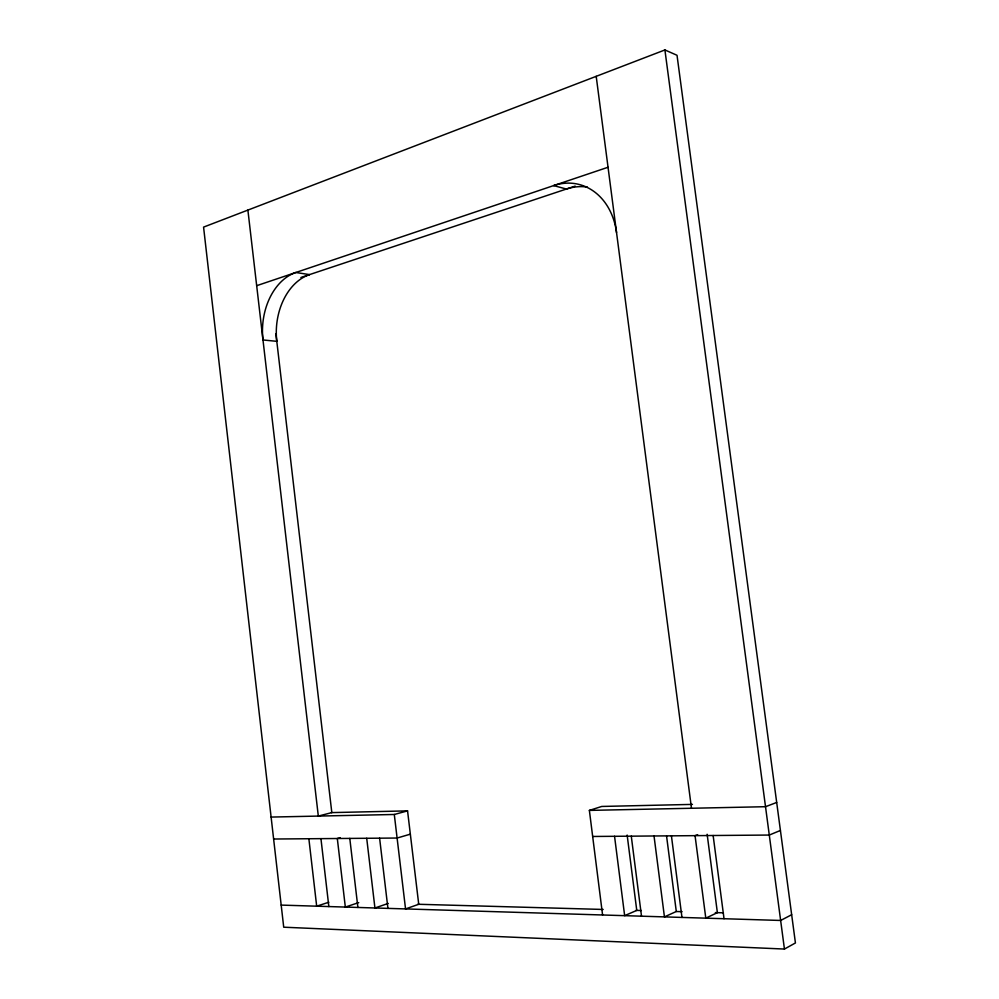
<?xml version="1.0" encoding="UTF-8"?>
<svg xmlns="http://www.w3.org/2000/svg" width="999" height="999" viewBox="0 0 999 999"><rect width="100%" height="100%" fill="white"/><g stroke="black" fill="none" stroke-linecap="round" stroke-linejoin="round"><path stroke-width="1.5" d="M784.44 949.05L795.429 942.956L677.022 55.282L664.909 49.95L203.571 227.11L283.716 927.197L784.44 949.05L664.909 49.95M791.67 914.734L780.644 920.466L281.181 905.094M682.105 911.675L676.298 911.513L664.435 916.882L654.02 835.976M780.419 830.456L769.292 835.052L592.657 836.475M697.652 834.664L695.054 835.651L705.794 918.156L717.382 912.661L707.142 834.265M776.685 802.472L765.521 806.705L589.373 810.401L602.584 914.984M388.224 903.433L374.925 907.979L366.708 838.273M256.681 285.689L608.041 167.258M300.899 277.485L575.174 186.114M358.716 902.609L345.329 907.067L337.312 838.511L340.297 837.674M328.796 902.247L316.683 906.193L308.866 838.735M589.373 810.401L601.735 806.455L692.444 804.395M410.352 834.165L397.103 838.036L273.614 839.023M394.293 814.485L407.555 810.876L418.731 904.282L405.544 908.928L394.293 814.485L271.104 817.07M331.356 812.612L407.555 810.876M417.794 904.257L603.171 909.452M635.888 910.376L641.333 910.526M715.334 912.599L723.413 912.824M713.136 835.501L724.025 918.718M596.203 76.336L691.483 808.266M671.415 835.838L681.967 917.432M666.583 836.213L676.298 911.513M631.281 836.163L641.508 916.183M627.147 835.064L636.763 910.401L624.65 915.658L614.547 836.288M379.608 838.173L387.924 908.378M349.787 838.411L357.892 907.454M275.899 333.654L331.818 812.599L318.319 816.083L247.889 210.09M320.941 838.648L328.846 906.568M616.545 232.592A66.421 53.222 -77.2 0 0 553.646 185.589L566.408 189.036A65.634 52.922 -76.9 0 1 587.387 187.075M276.798 341.333L262.987 339.96A57.055 40.709 -85.4 0 1 295.804 272.502L309.578 274.6A56.468 40.597 -85.3 0 0 276.798 341.333"/></g></svg>
